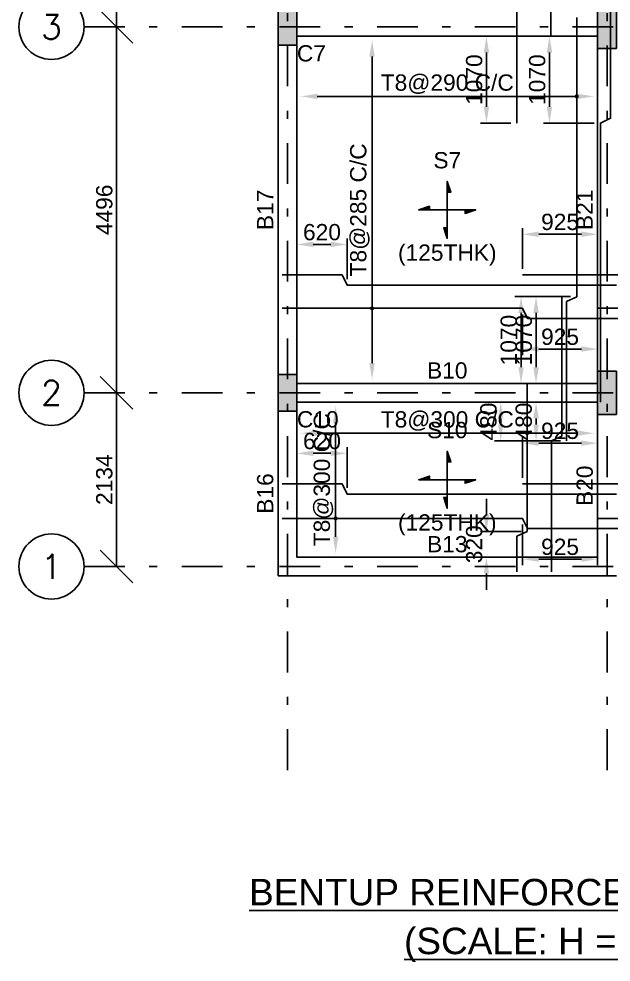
# Model space of a CAD drawing. Header units: inches. Extents: x -3300 to 11721, y -21548 to 3300.
# Drawn here: x -3300 to 3974, y -21548 to -9959 of the extents above; entities that cross this region are included whole.
import ezdxf
from ezdxf.enums import TextEntityAlignment as Align

# ---------------------------------------------------------------- set-up
doc = ezdxf.new("R2010")
doc.units = ezdxf.units.IN
doc.header["$LTSCALE"] = 1000
doc.header["$MEASUREMENT"] = 0
doc.linetypes.add('SCCenter', pattern=[1.2, 0.5, -0.3, 0.1, -0.3])
doc.linetypes.add('SCHidden', pattern=[0.375, 0.25, -0.125])
for name, color, linetype in [('BarLabels', 31, 'Continuous'), ('Beam', 3, 'Continuous'), ('Beam Nos', 7, 'Continuous'), ('Column', 2, 'Continuous'), ('Column Nos', 7, 'Continuous'), ('Dimension', 31, 'Continuous'), ('Grid Line', 8, 'Continuous'), ('Label', 4, 'Continuous'), ('Plan Reinforcement', 4, 'Continuous'), ('Slab', 251, 'Continuous'), ('Slab Nos', 7, 'Continuous')]:
    doc.layers.add(name, color=color, linetype=linetype)
doc.styles.add('SC-BBS1', font='SansSerif')
doc.styles.add('SC-BBS2', font='SansSerif')
doc.styles.get("Standard").update_dxf_attribs({"font": 'txt.shx'})
doc.dimstyles.new('SCDim', dxfattribs={"dimtxt": 200, "dimasz": 200, "dimexe": 75, "dimexo": 75, "dimgap": 50, "dimtad": 1, "dimtoh": 1, "dimdec": 0, "dimzin": 0, "dimdsep": 46, "dimtxsty": 'SC-BBS2', "dimcen": 0.09, "dimclrd": 8, "dimclre": 8, "dimclrt": 31, "dimadec": 0, "dimazin": 0, "dimtfac": 1, "dimtdec": 0, "dimtix": 1, "dimtofl": 0, "dimtmove": 0, "dimatfit": 3, "dimfxl": 1, "dimtolj": 1, "dimtzin": 0, "dimarcsym": 0})
doc.dimstyles.new('SCGridlineDim', dxfattribs={"dimtxt": 200, "dimasz": 0.18, "dimexe": 75, "dimexo": 75, "dimgap": 50, "dimtad": 1, "dimtoh": 1, "dimdec": 0, "dimzin": 0, "dimdsep": 46, "dimtxsty": 'SC-BBS2', "dimtsz": 200, "dimcen": 0.09, "dimclrd": 8, "dimclre": 8, "dimclrt": 31, "dimadec": 0, "dimazin": 0, "dimtfac": 1, "dimtdec": 0, "dimtix": 1, "dimtofl": 0, "dimtmove": 0, "dimatfit": 3, "dimfxl": 1, "dimtolj": 1, "dimtzin": 0, "dimarcsym": 0})

# ---------------------------------------------------------------- blocks, each defined once
blk = doc.blocks.new('*D28')
at = {"color": 8, "linetype": 'ByBlock', "lineweight": -2}
for p, q in [((2743, -10173), (2368, -10173)), ((2443, -11040), (2443, -10373)), ((2743, -11240), (2368, -11240))]:
    blk.add_line(p, q, dxfattribs=at)
at = {"color": 8}
for points in [[(2443, -10173), (2476, -10373), (2410, -10373)], [(2443, -11240), (2410, -11040), (2476, -11040)]]:
    blk.add_solid(points, dxfattribs=at)
at = {"layer": 'Defpoints', "color": 31}
for p in [(2818, -10173), (2443, -11240), (2818, -11240)]:
    blk.add_point(p, dxfattribs=at)
at = {"color": 31, "insert": (2293, -10706), "char_height": 200, "attachment_point": 5, "rotation": 90, "style": 'SC-BBS2'}
blk.add_mtext('\\A1;1070', dxfattribs=at)
blk = doc.blocks.new('*D56')
at = {"color": 8, "linetype": 'ByBlock', "lineweight": -2}
for p, q in [((3477, -13372), (2977, -13372)), ((3052, -14239), (3052, -13572)), ((3477, -14439), (2977, -14439))]:
    blk.add_line(p, q, dxfattribs=at)
at = {"color": 8}
for points in [[(3052, -13372), (3086, -13572), (3019, -13572)], [(3052, -14439), (3019, -14239), (3086, -14239)]]:
    blk.add_solid(points, dxfattribs=at)
at = {"layer": 'Defpoints', "color": 31}
for p in [(3552, -13372), (3052, -14439), (3552, -14439)]:
    blk.add_point(p, dxfattribs=at)
at = {"color": 31, "insert": (2902, -13906), "char_height": 200, "attachment_point": 5, "rotation": 90, "style": 'SC-BBS2'}
blk.add_mtext('\\A1;1070', dxfattribs=at)
blk = doc.blocks.new('*D57')
at = {"color": 8, "linetype": 'ByBlock', "lineweight": -2}
for p, q in [((3352, -14669), (2977, -14669)), ((3052, -14945), (3052, -14869)), ((3352, -15145), (2977, -15145))]:
    blk.add_line(p, q, dxfattribs=at)
at = {"color": 8}
for points in [[(3052, -14669), (3086, -14869), (3019, -14869)], [(3052, -15145), (3019, -14945), (3086, -14945)]]:
    blk.add_solid(points, dxfattribs=at)
at = {"layer": 'Defpoints', "color": 31}
for p in [(3427, -14669), (3052, -15145), (3427, -15145)]:
    blk.add_point(p, dxfattribs=at)
at = {"color": 31, "insert": (2902, -14907), "char_height": 200, "attachment_point": 5, "rotation": 90, "style": 'SC-BBS2'}
blk.add_mtext('\\A1;480', dxfattribs=at)
blk = doc.blocks.new('*D58')
at = {"color": 8, "linetype": 'ByBlock', "lineweight": -2}
for p, q in [((165, -10912), (165, -10912)), ((365, -10912), (3559, -10912)), ((3759, -10912), (3759, -10912))]:
    blk.add_line(p, q, dxfattribs=at)
at = {"color": 8}
for points in [[(165, -10912), (365, -10878), (365, -10945)], [(3759, -10912), (3559, -10945), (3559, -10878)]]:
    blk.add_solid(points, dxfattribs=at)
at = {"layer": 'Defpoints', "color": 31}
for p in [(165, -10912), (165, -10912), (3759, -10912)]:
    blk.add_point(p, dxfattribs=at)
at = {"color": 31, "insert": (1962, -10762), "char_height": 200, "attachment_point": 5, "style": 'SC-BBS2'}
blk.add_mtext('\\A1;T8@290 C/C', dxfattribs=at)
blk = doc.blocks.new('*D59')
at = {"color": 8, "linetype": 'ByBlock', "lineweight": -2}
for p, q in [((3767, -10173), (3142, -10173)), ((3217, -11040), (3217, -10373)), ((3767, -11240), (3142, -11240))]:
    blk.add_line(p, q, dxfattribs=at)
at = {"color": 8}
for points in [[(3217, -10173), (3251, -10373), (3184, -10373)], [(3217, -11240), (3184, -11040), (3251, -11040)]]:
    blk.add_solid(points, dxfattribs=at)
at = {"layer": 'Defpoints', "color": 31}
for p in [(3842, -10173), (3217, -11240), (3842, -11240)]:
    blk.add_point(p, dxfattribs=at)
at = {"color": 31, "insert": (3067, -10706), "char_height": 200, "attachment_point": 5, "rotation": 90, "style": 'SC-BBS2'}
blk.add_mtext('\\A1;1070', dxfattribs=at)
blk = doc.blocks.new('*D61')
at = {"color": 8, "linetype": 'ByBlock', "lineweight": -2}
for p, q in [((165, -10912), (165, -10912)), ((365, -10912), (3559, -10912)), ((3759, -10912), (3759, -10912))]:
    blk.add_line(p, q, dxfattribs=at)
at = {"color": 8}
for points in [[(165, -10912), (365, -10878), (365, -10945)], [(3759, -10912), (3559, -10945), (3559, -10878)]]:
    blk.add_solid(points, dxfattribs=at)
at = {"layer": 'Defpoints', "color": 31}
for p in [(165, -10912), (165, -10912), (3759, -10912)]:
    blk.add_point(p, dxfattribs=at)
at = {"color": 31, "insert": (1962, -10762), "char_height": 200, "attachment_point": 5, "style": 'SC-BBS2'}
blk.add_mtext('\\A1;T8@290 C/C', dxfattribs=at)
blk = doc.blocks.new('*D62')
at = {"color": 8, "linetype": 'ByBlock', "lineweight": -2}
for p, q in [((2886, -13591), (2886, -14091)), ((3809, -13591), (3809, -14091)), ((3086, -14016), (3609, -14016))]:
    blk.add_line(p, q, dxfattribs=at)
at = {"color": 8}
for points in [[(2886, -14016), (3086, -13982), (3086, -14049)], [(3809, -14016), (3609, -14049), (3609, -13982)]]:
    blk.add_solid(points, dxfattribs=at)
at = {"layer": 'Defpoints', "color": 31}
for p in [(2886, -13516), (3809, -13516), (2886, -14016)]:
    blk.add_point(p, dxfattribs=at)
at = {"color": 31, "insert": (3347, -13866), "char_height": 200, "attachment_point": 5, "style": 'SC-BBS2'}
blk.add_mtext('\\A1;925', dxfattribs=at)
blk = doc.blocks.new('*D64')
at = {"color": 8, "linetype": 'ByBlock', "lineweight": -2}
for p, q in [((1038, -10223), (1038, -10223)), ((1038, -14189), (1038, -10423)), ((1038, -14389), (1038, -14389))]:
    blk.add_line(p, q, dxfattribs=at)
at = {"color": 8}
for points in [[(1038, -10223), (1072, -10423), (1005, -10423)], [(1038, -14389), (1005, -14189), (1072, -14189)]]:
    blk.add_solid(points, dxfattribs=at)
at = {"layer": 'Defpoints', "color": 31}
for p in [(1038, -10223), (1038, -14389), (1038, -14389)]:
    blk.add_point(p, dxfattribs=at)
at = {"color": 31, "insert": (888, -12306), "char_height": 200, "attachment_point": 5, "rotation": 90, "style": 'SC-BBS2'}
blk.add_mtext('\\A1;T8@285 C/C', dxfattribs=at)
blk = doc.blocks.new('*D65')
at = {"color": 8, "linetype": 'ByBlock', "lineweight": -2}
for p, q in [((115, -13156), (115, -12656)), ((315, -12731), (531, -12731)), ((731, -13156), (731, -12656))]:
    blk.add_line(p, q, dxfattribs=at)
at = {"color": 8}
for points in [[(115, -12731), (315, -12697), (315, -12764)], [(731, -12731), (531, -12764), (531, -12697)]]:
    blk.add_solid(points, dxfattribs=at)
at = {"layer": 'Defpoints', "color": 31}
for p in [(115, -12731), (115, -13231), (731, -13231)]:
    blk.add_point(p, dxfattribs=at)
at = {"color": 31, "insert": (423, -12581), "char_height": 200, "attachment_point": 5, "style": 'SC-BBS2'}
blk.add_mtext('\\A1;620', dxfattribs=at)
blk = doc.blocks.new('*D66')
at = {"color": 8, "linetype": 'ByBlock', "lineweight": -2}
for p, q in [((1038, -10223), (1038, -10223)), ((1038, -14189), (1038, -10423)), ((1038, -14389), (1038, -14389))]:
    blk.add_line(p, q, dxfattribs=at)
at = {"color": 8}
for points in [[(1038, -10223), (1072, -10423), (1005, -10423)], [(1038, -14389), (1005, -14189), (1072, -14189)]]:
    blk.add_solid(points, dxfattribs=at)
at = {"layer": 'Defpoints', "color": 31}
for p in [(1038, -10223), (1038, -14389), (1038, -14389)]:
    blk.add_point(p, dxfattribs=at)
at = {"color": 31, "insert": (888, -12306), "char_height": 200, "attachment_point": 5, "rotation": 90, "style": 'SC-BBS2'}
blk.add_mtext('\\A1;T8@285 C/C', dxfattribs=at)
blk = doc.blocks.new('*D77')
at = {"color": 8, "linetype": 'ByBlock', "lineweight": -2}
for p, q in [((2886, -13030), (2886, -12530)), ((3086, -12605), (3609, -12605)), ((3809, -13030), (3809, -12530))]:
    blk.add_line(p, q, dxfattribs=at)
at = {"color": 8}
for points in [[(2886, -12605), (3086, -12572), (3086, -12639)], [(3809, -12605), (3609, -12639), (3609, -12572)]]:
    blk.add_solid(points, dxfattribs=at)
at = {"layer": 'Defpoints', "color": 31}
for p in [(2886, -12605), (2886, -13105), (3809, -13105)]:
    blk.add_point(p, dxfattribs=at)
at = {"color": 31, "insert": (3347, -12455), "char_height": 200, "attachment_point": 5, "style": 'SC-BBS2'}
blk.add_mtext('\\A1;925', dxfattribs=at)
blk = doc.blocks.new('*D85')
at = {"color": 8, "linetype": 'ByBlock', "lineweight": -2}
for p, q in [((2443, -16056), (2443, -15856)), ((2868, -16256), (2368, -16256)), ((2868, -16573), (2368, -16573)), ((2443, -16773), (2443, -16973))]:
    blk.add_line(p, q, dxfattribs=at)
at = {"color": 8}
for points in [[(2443, -16256), (2476, -16056), (2410, -16056)], [(2443, -16573), (2410, -16773), (2476, -16773)]]:
    blk.add_solid(points, dxfattribs=at)
at = {"layer": 'Defpoints', "color": 31}
for p in [(2943, -16256), (2443, -16573), (2943, -16573)]:
    blk.add_point(p, dxfattribs=at)
at = {"color": 31, "insert": (2293, -16414), "char_height": 200, "attachment_point": 5, "rotation": 90, "style": 'SC-BBS2'}
blk.add_mtext('\\A1;320', dxfattribs=at)
blk = doc.blocks.new('*D86')
at = {"color": 8, "linetype": 'ByBlock', "lineweight": -2}
for p, q in [((165, -15050), (165, -15050)), ((365, -15050), (3559, -15050)), ((3759, -15050), (3759, -15050))]:
    blk.add_line(p, q, dxfattribs=at)
at = {"color": 8}
for points in [[(165, -15050), (365, -15016), (365, -15083)], [(3759, -15050), (3559, -15083), (3559, -15016)]]:
    blk.add_solid(points, dxfattribs=at)
at = {"layer": 'Defpoints', "color": 31}
for p in [(165, -15050), (165, -15050), (3759, -15050)]:
    blk.add_point(p, dxfattribs=at)
at = {"color": 31, "insert": (1962, -14900), "char_height": 200, "attachment_point": 5, "style": 'SC-BBS2'}
blk.add_mtext('\\A1;T8@300 C/C', dxfattribs=at)
blk = doc.blocks.new('*D87')
at = {"color": 8, "linetype": 'ByBlock', "lineweight": -2}
for p, q in [((3168, -14669), (2543, -14669)), ((2618, -14945), (2618, -14869)), ((3168, -15145), (2543, -15145))]:
    blk.add_line(p, q, dxfattribs=at)
at = {"color": 8}
for points in [[(2618, -14669), (2651, -14869), (2585, -14869)], [(2618, -15145), (2585, -14945), (2651, -14945)]]:
    blk.add_solid(points, dxfattribs=at)
at = {"layer": 'Defpoints', "color": 31}
for p in [(3243, -14669), (2618, -15145), (3243, -15145)]:
    blk.add_point(p, dxfattribs=at)
at = {"color": 31, "insert": (2468, -14907), "char_height": 200, "attachment_point": 5, "rotation": 90, "style": 'SC-BBS2'}
blk.add_mtext('\\A1;480', dxfattribs=at)
blk = doc.blocks.new('*D88')
at = {"color": 8, "linetype": 'ByBlock', "lineweight": -2}
for p, q in [((3293, -13372), (2793, -13372)), ((2868, -14239), (2868, -13572)), ((3293, -14439), (2793, -14439))]:
    blk.add_line(p, q, dxfattribs=at)
at = {"color": 8}
for points in [[(2868, -13372), (2901, -13572), (2835, -13572)], [(2868, -14439), (2835, -14239), (2901, -14239)]]:
    blk.add_solid(points, dxfattribs=at)
at = {"layer": 'Defpoints', "color": 31}
for p in [(3368, -13372), (2868, -14439), (3368, -14439)]:
    blk.add_point(p, dxfattribs=at)
at = {"color": 31, "insert": (2718, -13906), "char_height": 200, "attachment_point": 5, "rotation": 90, "style": 'SC-BBS2'}
blk.add_mtext('\\A1;1070', dxfattribs=at)
blk = doc.blocks.new('*D89')
at = {"color": 8, "linetype": 'ByBlock', "lineweight": -2}
for p, q in [((165, -15050), (165, -15050)), ((365, -15050), (3559, -15050)), ((3759, -15050), (3759, -15050))]:
    blk.add_line(p, q, dxfattribs=at)
at = {"color": 8}
for points in [[(165, -15050), (365, -15016), (365, -15083)], [(3759, -15050), (3559, -15083), (3559, -15016)]]:
    blk.add_solid(points, dxfattribs=at)
at = {"layer": 'Defpoints', "color": 31}
for p in [(165, -15050), (165, -15050), (3759, -15050)]:
    blk.add_point(p, dxfattribs=at)
at = {"color": 31, "insert": (1962, -14900), "char_height": 200, "attachment_point": 5, "style": 'SC-BBS2'}
blk.add_mtext('\\A1;T8@300 C/C', dxfattribs=at)
blk = doc.blocks.new('*D90')
at = {"color": 8, "linetype": 'ByBlock', "lineweight": -2}
for p, q in [((2886, -16172), (2886, -16672)), ((3809, -16172), (3809, -16672)), ((3086, -16597), (3609, -16597))]:
    blk.add_line(p, q, dxfattribs=at)
at = {"color": 8}
for points in [[(2886, -16597), (3086, -16564), (3086, -16630)], [(3809, -16597), (3609, -16630), (3609, -16564)]]:
    blk.add_solid(points, dxfattribs=at)
at = {"layer": 'Defpoints', "color": 31}
for p in [(2886, -16097), (3809, -16097), (2886, -16597)]:
    blk.add_point(p, dxfattribs=at)
at = {"color": 31, "insert": (3347, -16447), "char_height": 200, "attachment_point": 5, "style": 'SC-BBS2'}
blk.add_mtext('\\A1;925', dxfattribs=at)
blk = doc.blocks.new('*D92')
at = {"color": 8, "linetype": 'ByBlock', "lineweight": -2}
for p, q in [((591, -14719), (591, -14719)), ((591, -16323), (591, -14919)), ((591, -16523), (591, -16523))]:
    blk.add_line(p, q, dxfattribs=at)
at = {"color": 8}
for points in [[(591, -14719), (624, -14919), (558, -14919)], [(591, -16523), (558, -16323), (624, -16323)]]:
    blk.add_solid(points, dxfattribs=at)
at = {"layer": 'Defpoints', "color": 31}
for p in [(591, -14719), (591, -16523), (591, -16523)]:
    blk.add_point(p, dxfattribs=at)
at = {"color": 31, "insert": (441, -15621), "char_height": 200, "attachment_point": 5, "rotation": 90, "style": 'SC-BBS2'}
blk.add_mtext('\\A1;T8@300 C/C', dxfattribs=at)
blk = doc.blocks.new('*D93')
at = {"color": 8, "linetype": 'ByBlock', "lineweight": -2}
for p, q in [((115, -15722), (115, -15222)), ((315, -15297), (531, -15297)), ((731, -15722), (731, -15222))]:
    blk.add_line(p, q, dxfattribs=at)
at = {"color": 8}
for points in [[(115, -15297), (315, -15264), (315, -15330)], [(731, -15297), (531, -15330), (531, -15264)]]:
    blk.add_solid(points, dxfattribs=at)
at = {"layer": 'Defpoints', "color": 31}
for p in [(115, -15297), (115, -15797), (731, -15797)]:
    blk.add_point(p, dxfattribs=at)
at = {"color": 31, "insert": (423, -15147), "char_height": 200, "attachment_point": 5, "style": 'SC-BBS2'}
blk.add_mtext('\\A1;620', dxfattribs=at)
blk = doc.blocks.new('*D94')
at = {"color": 8, "linetype": 'ByBlock', "lineweight": -2}
for p, q in [((591, -14719), (591, -14719)), ((591, -16323), (591, -14919)), ((591, -16523), (591, -16523))]:
    blk.add_line(p, q, dxfattribs=at)
at = {"color": 8}
for points in [[(591, -14719), (624, -14919), (558, -14919)], [(591, -16523), (558, -16323), (624, -16323)]]:
    blk.add_solid(points, dxfattribs=at)
at = {"layer": 'Defpoints', "color": 31}
for p in [(591, -14719), (591, -16523), (591, -16523)]:
    blk.add_point(p, dxfattribs=at)
at = {"color": 31, "insert": (441, -15621), "char_height": 200, "attachment_point": 5, "rotation": 90, "style": 'SC-BBS2'}
blk.add_mtext('\\A1;T8@300 C/C', dxfattribs=at)
blk = doc.blocks.new('*D104')
at = {"color": 8, "linetype": 'ByBlock', "lineweight": -2}
for p, q in [((2886, -15597), (2886, -15097)), ((3086, -15172), (3609, -15172)), ((3809, -15597), (3809, -15097))]:
    blk.add_line(p, q, dxfattribs=at)
at = {"color": 8}
for points in [[(2886, -15172), (3086, -15139), (3086, -15205)], [(3809, -15172), (3609, -15205), (3609, -15139)]]:
    blk.add_solid(points, dxfattribs=at)
at = {"layer": 'Defpoints', "color": 31}
for p in [(2886, -15172), (2886, -15672), (3809, -15672)]:
    blk.add_point(p, dxfattribs=at)
at = {"color": 31, "insert": (3347, -15022), "char_height": 200, "attachment_point": 5, "style": 'SC-BBS2'}
blk.add_mtext('\\A1;925', dxfattribs=at)
blk = doc.blocks.new('*D116')
at = {"color": 8, "linetype": 'ByBlock', "lineweight": -2}
for p, q in [((-1900, -14754), (-2300, -14354)), ((-2100, -14554), (-2100, -14554)), ((-2100, -16688), (-2100, -14554)), ((-2300, -16488), (-1900, -16888)), ((-2100, -16688), (-2100, -16688))]:
    blk.add_line(p, q, dxfattribs=at)
at = {"layer": 'Defpoints', "color": 8}
for p in [(-2100, -14554), (-2100, -16688), (-2100, -16688)]:
    blk.add_point(p, dxfattribs=at)
at = {"color": 31, "insert": (-2250, -15621), "char_height": 200, "attachment_point": 5, "rotation": 90, "style": 'SC-BBS2'}
blk.add_mtext('\\A1;2134', dxfattribs=at)
blk = doc.blocks.new('*D117')
at = {"color": 8, "linetype": 'ByBlock', "lineweight": -2}
for p, q in [((-1900, -10258), (-2300, -9858)), ((-2100, -10058), (-2100, -10058)), ((-2100, -14554), (-2100, -10058)), ((-2300, -14354), (-1900, -14754)), ((-2100, -14554), (-2100, -14554))]:
    blk.add_line(p, q, dxfattribs=at)
at = {"layer": 'Defpoints', "color": 8}
for p in [(-2100, -10058), (-2100, -14554), (-2100, -14554)]:
    blk.add_point(p, dxfattribs=at)
at = {"color": 31, "insert": (-2250, -12306), "char_height": 200, "attachment_point": 5, "rotation": 90, "style": 'SC-BBS2'}
blk.add_mtext('\\A1;4496', dxfattribs=at)
blk = doc.blocks.new('*D118')
at = {"color": 8, "linetype": 'ByBlock', "lineweight": -2}
for p, q in [((-1900, -5191), (-2300, -4791)), ((-2100, -4991), (-2100, -4991)), ((-2100, -10058), (-2100, -4991)), ((-2300, -9858), (-1900, -10258)), ((-2100, -10058), (-2100, -10058))]:
    blk.add_line(p, q, dxfattribs=at)
at = {"layer": 'Defpoints', "color": 8}
for p in [(-2100, -4991), (-2100, -10058), (-2100, -10058)]:
    blk.add_point(p, dxfattribs=at)
at = {"color": 31, "insert": (-2250, -7524.5), "char_height": 200, "attachment_point": 5, "rotation": 90, "style": 'SC-BBS2'}
blk.add_mtext('\\A1;5067', dxfattribs=at)

msp = doc.modelspace()

# ---------------------------------------------------------------- hatches: boundary and pattern name
at = {"layer": 'Column'}
for points in [[(115, -10283), (-115, -10283), (-115, -9833), (115, -9833)], [(4039, -10323), (3809, -10323), (3809, -9793), (4039, -9793)], [(115, -14779), (-115, -14779), (-115, -14329), (115, -14329)], [(4039, -14819), (3809, -14819), (3809, -14289), (4039, -14289)]]:
    msp.add_hatch(color=256, dxfattribs=at).paths.add_polyline_path(points, flags=0)
at = {"layer": 'Slab Nos'}
for points in [[(1962, -11956), (2005.8, -12087.2), (1962, -12087.2)], [(1743.2, -12306), (1743.2, -12262.2), (1612, -12306)], [(2312, -12306), (2180.7, -12349.8), (2180.7, -12306)], [(1962, -12524.8), (1918.2, -12524.8), (1962, -12656)], [(1962, -15271), (2005.8, -15402.3), (1962, -15402.3)], [(1612, -15621), (1743.3, -15577.2), (1743.2, -15621)], [(2180.7, -15621), (2180.7, -15664.8), (2312, -15621)], [(1962, -15839.7), (1918.2, -15839.7), (1962, -15971)]]:
    msp.add_hatch(color=256, dxfattribs=at).paths.add_polyline_path(points, flags=0)

# ---------------------------------------------------------------- linework, layer by layer
at = {"layer": 'BarLabels', "color": 8, "const_width": 25}
for points in [[(3539.9, -10911.8, 1), (3564.9, -10911.8, 1)], [(3539.9, -10911.8, 1), (3564.9, -10911.8, 1)], [(1026, -13515.5, 1), (1051, -13515.5, 1)], [(1026, -13515.5, 1), (1051, -13515.5, 1)], [(2930.5, -15049.8, 1), (2955.5, -15049.8, 1)], [(2930.5, -15049.8, 1), (2955.5, -15049.8, 1)], [(578.5, -16097, 1), (603.5, -16097, 1)], [(578.5, -16097, 1), (603.5, -16097, 1)]]:
    msp.add_lwpolyline(points, format="xyb", close=True, dxfattribs=at)
at = {"layer": 'Beam', "linetype": 'SCHidden'}
for p, q in [((115, -10173), (3809, -10173)), ((115, -10283), (115, -14329)), ((3809, -10323), (3809, -14289)), ((115, -14439), (3809, -14439)), ((115, -14669), (3809, -14669)), ((115, -14779), (115, -16573)), ((3809, -14819), (3809, -16573)), ((115, -16573), (3809, -16573))]:
    msp.add_line(p, q, dxfattribs=at)
at = {"layer": 'Beam'}
for p, q in [((-115, -10283), (-115, -14329)), ((-115, -14779), (-115, -16803)), ((-115, -16803), (4039, -16803))]:
    msp.add_line(p, q, dxfattribs=at)
at = {"layer": 'Column'}
for points in [[(115, -10283), (-115, -10283), (-115, -9833), (115, -9833)], [(4039, -10323), (3809, -10323), (3809, -9793), (4039, -9793)], [(115, -14779), (-115, -14779), (-115, -14329), (115, -14329)], [(4039, -14819), (3809, -14819), (3809, -14289), (4039, -14289)]]:
    msp.add_lwpolyline(points, close=True, dxfattribs=at)
at = {"layer": 'Grid Line', "linetype": 'SCCenter'}
for p, q in [((0, -19188), (0, 2500)), ((3924, -19188), (3924, 2500)), ((-2500, -10058), (11721, -10058)), ((-2500, -14554), (11721, -14554)), ((-2500, -16688), (11721, -16688))]:
    msp.add_line(p, q, dxfattribs=at)
at = {"layer": 'Grid Line'}
for centre in [(-2900, -10058), (-2900, -14554), (-2900, -16688)]:
    msp.add_circle(centre, 400, dxfattribs=at)
at = {"layer": 'Plan Reinforcement'}
for points in [[(3233, -10173), (3233, -6315.2), (3358, -6255.2), (3358, -3685.8)], [(2943, -4876), (2943, -8733.8), (2818, -8793.8), (2818, -11239.5)], [(3842.4, -14669), (3842.4, -11239.5), (3967.4, -11179.5), (3967.4, -8733.8)], [(3552.4, -9943), (3552.4, -13372.5), (3427.4, -13432.5), (3427.4, -15145)], [(4039, -13230.5), (730.7, -13230.5), (670.7, -13105.5), (-65, -13105.5)], [(7964, -13230.3), (4962.8, -13230.3), (4902.8, -13105.3), (2885.5, -13105.3)], [(3243, -16753), (3243, -15145), (3368, -15085), (3368, -13372.5)], [(-65, -13515.5), (2885.5, -13515.5), (2945.5, -13640.5), (4962.8, -13640.5)], [(3809, -13515.3), (6810.2, -13515.3), (6870.2, -13640.3), (8249.5, -13640.3)], [(2943, -14439), (2943, -16255.7), (2818, -16315.7), (2818, -16753)], [(4039, -15797), (730.7, -15797), (670.7, -15672), (-65, -15672)], [(7964, -15797), (4962.8, -15797), (4902.8, -15672), (2885.5, -15672)], [(-65, -16097), (2885.5, -16097), (2945.5, -16222), (4962.8, -16222)], [(3809, -16097), (6810.2, -16097), (6870.2, -16222), (8249.5, -16222)]]:
    msp.add_lwpolyline(points, dxfattribs=at)
at = {"layer": 'Slab'}
for points in [[(3809, -14439), (3809, -14289), (3809, -10323), (3809, -10173), (115, -10173), (115, -10283), (115, -14329), (115, -14439)], [(3809, -16573), (3809, -14819), (3809, -14669), (115, -14669), (115, -14779), (115, -16573)]]:
    msp.add_lwpolyline(points, close=True, dxfattribs=at)
at = {"layer": 'Slab Nos'}
for points in [[(1962, -12524.8), (1918.2, -12524.8), (1962, -12656), (1962, -11956), (2005.8, -12087.2), (1962, -12087.2)], [(1743.2, -12306), (1743.2, -12262.2), (1612, -12306), (2312, -12306), (2180.7, -12349.8), (2180.7, -12306)], [(1962, -15839.7), (1918.2, -15839.7), (1962, -15971), (1962, -15271), (2005.8, -15402.3), (1962, -15402.3)], [(2180.7, -15621), (2180.7, -15664.8), (2312, -15621), (1612, -15621), (1743.3, -15577.2), (1743.2, -15621)]]:
    msp.add_lwpolyline(points, dxfattribs=at)

# ---------------------------------------------------------------- texts
at = {"layer": 'Beam Nos', "style": 'SC-BBS1'}
for s, p in [('B17', (-115, -12306)), ('B21', (3809, -12306)), ('B20', (3809, -15696)), ('B16', (-115, -15791))]:
    msp.add_text(s, height=200, rotation=90, dxfattribs=at).set_placement(p, align=Align.BOTTOM_CENTER)
for s, p in [('B10', (1962, -14439)), ('B13', (1962, -16573))]:
    msp.add_text(s, height=200, dxfattribs=at).set_placement(p, align=Align.BOTTOM_CENTER)
at = {"layer": 'Column Nos', "style": 'SC-BBS2'}
for s, p in [('C7', (115, -10283)), ('C10', (115, -14779))]:
    msp.add_text(s, height=200, dxfattribs=at).set_placement(p, align=Align.TOP_LEFT)
at = {"layer": 'Grid Line'}
for s, p in [('3', (-2900, -10058)), ('2', (-2900, -14554)), ('1', (-2900, -16688))]:
    msp.add_text(s, height=300, dxfattribs=at).set_placement(p, align=Align.MIDDLE)
at = {"layer": 'Label', "style": 'SC-BBS1'}
for s, p in [('%%uBENTUP REINFORCEMENT LAYOUT - 11.125 M', (4610.5, -20688)), ('%%u(SCALE: H = 1:100 / V = 1:100)', (4610.5, -21288))]:
    msp.add_text(s, height=325, dxfattribs=at).set_placement(p, align=Align.MIDDLE_CENTER)
at = {"layer": 'Slab Nos', "style": 'SC-BBS2'}
for s, p in [('S7', (1962, -11856)), ('S10', (1962, -15171))]:
    msp.add_text(s, height=200, dxfattribs=at).set_placement(p, align=Align.BOTTOM_CENTER)
for p in [(1962, -12856), (1962, -16171)]:
    msp.add_text('(125THK)', height=200, dxfattribs=at).set_placement(p, align=Align.MIDDLE)

# ---------------------------------------------------------------- dimensions: what is measured, and where the dimension line sits
at = {"layer": 'BarLabels'}
for base, p1, p2, angle, text, picture, middle in [((1038.5, -10223), (1038.5, -14389), (1038.5, -10223), 90, 'T8@285 C/C', '*D64', (1038.5, -12306)), ((1038.5, -10223), (1038.5, -14389), (1038.5, -10223), 90, 'T8@285 C/C', '*D66', (1038.5, -12306)), ((3759, -10911.8), (165, -10911.8), (3759, -10911.8), 0, 'T8@290 C/C', '*D58', (1962, -10911.8)), ((3759, -10911.8), (165, -10911.8), (3759, -10911.8), 0, 'T8@290 C/C', '*D61', (1962, -10911.8)), ((3759, -15049.8), (165, -15049.8), (3759, -15049.8), 0, 'T8@300 C/C', '*D86', (1962, -15049.8)), ((3759, -15049.8), (165, -15049.8), (3759, -15049.8), 0, 'T8@300 C/C', '*D89', (1962, -15049.8)), ((591, -14719), (591, -16523), (591, -14719), 90, 'T8@300 C/C', '*D92', (591, -15621)), ((591, -14719), (591, -16523), (591, -14719), 90, 'T8@300 C/C', '*D94', (591, -15621))]:
    dim = msp.add_linear_dim(base=base, p1=p1, p2=p2, angle=angle, text=text, dimstyle='SCDim', override={"dimjust": 0}, dxfattribs=at)
    dim.commit()
    dim.dimension.update_dxf_attribs({"geometry": picture, "text_midpoint": middle, "dimtype": 129})
at = {"layer": 'Dimension'}
for base, p1, p2, angle, text, picture, middle in [((2443, -10173), (2818, -11239.5), (2818, -10173), 90, '1070', '*D28', (2443, -10706.2)), ((3217.4, -10173), (3842.4, -11239.5), (3842.4, -10173), 90, '1070', '*D59', (3217.4, -10706.2)), ((3809, -12605.3), (2885.5, -13105.3), (3809, -13105.3), 0, '925', '*D77', (3347.2, -12605.3)), ((730.7, -12730.5), (115, -13230.5), (730.7, -13230.5), 0, '620', '*D65', (422.8, -12730.5)), ((2868, -13372.5), (3368, -14439), (3368, -13372.5), 90, '1070', '*D88', (2868, -13905.8)), ((3052.4, -13372.5), (3552.4, -14439), (3552.4, -13372.5), 90, '1070', '*D56', (3052.4, -13905.8)), ((3809, -14015.5), (2885.5, -13515.5), (3809, -13515.5), 0, '925', '*D62', (3347.2, -14015.5)), ((2618, -14669), (3243, -15145), (3243, -14669), 90, '480', '*D87', (2618, -14907)), ((3052.4, -14669), (3427.4, -15145), (3427.4, -14669), 90, '480', '*D57', (3052.4, -14907)), ((3809, -15172), (2885.5, -15672), (3809, -15672), 0, '925', '*D104', (3347.2, -15172)), ((730.7, -15297), (115, -15797), (730.7, -15797), 0, '620', '*D93', (422.8, -15297)), ((2443, -16255.7), (2943, -16573), (2943, -16255.7), 90, '320', '*D85', (2443, -16414.3)), ((3809, -16597), (2885.5, -16097), (3809, -16097), 0, '925', '*D90', (3347.2, -16597))]:
    dim = msp.add_linear_dim(base=base, p1=p1, p2=p2, angle=angle, text=text, dimstyle='SCDim', override={"dimjust": 0}, dxfattribs=at)
    dim.commit()
    dim.dimension.update_dxf_attribs({"geometry": picture, "text_midpoint": middle, "dimtype": 129})
at = {"layer": 'Grid Line'}
for p1, p2, text, picture, middle in [((-2100, -10058), (-2100, -4991), '5067', '*D118', (-2100, -7524.5)), ((-2100, -14554), (-2100, -10058), '4496', '*D117', (-2100, -12306)), ((-2100, -16688), (-2100, -14554), '2134', '*D116', (-2100, -15621))]:
    dim = msp.add_aligned_dim(p1=p1, p2=p2, distance=0, text=text, dimstyle='SCGridlineDim', dxfattribs=at)
    dim.commit()
    dim.dimension.update_dxf_attribs({"geometry": picture, "text_midpoint": middle})

doc.saveas('drawing.dxf')
